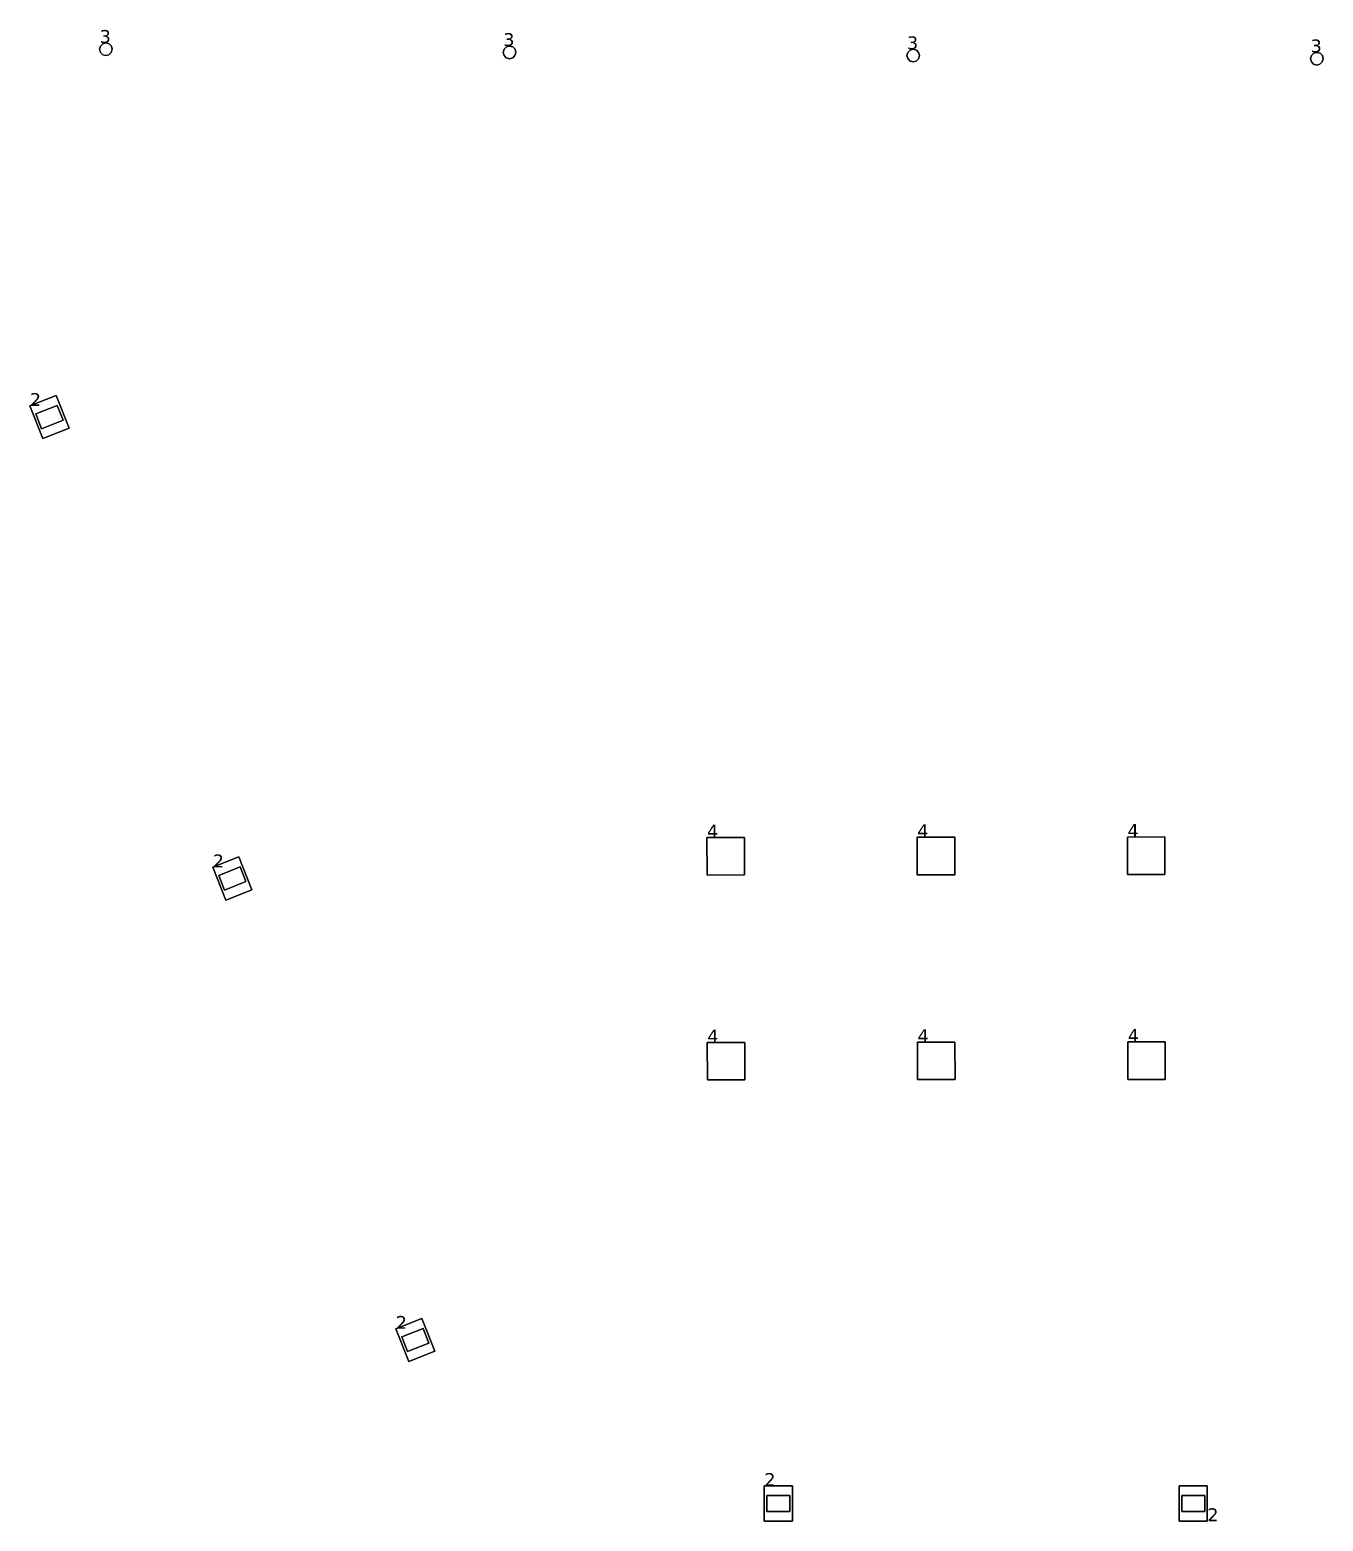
# Model space of a CAD drawing. Header units: inches. Extents: x -3 to 1235, y -1 to 963.
# Drawn here: x 137.9 to 156.03, y 185.35 to 206.26 of the extents above; entities that cross this region are included whole.
import ezdxf

# ---------------------------------------------------------------- set-up
doc = ezdxf.new("R2010")
doc.units = ezdxf.units.IN
doc.header["$MEASUREMENT"] = 0
doc.layers.add('DLX_TERR_LUM', color=7, linetype='Continuous', true_color=0x000000)
doc.layers.add('DLX_TERR_LUMKEY_IDX', color=7, linetype='Continuous', true_color=0x7f7f7f)
doc.styles.add('TableTextStyle', font='')
doc.styles.get('TableTextStyle').set_extended_font_data('VERDANA.TTF')

msp = doc.modelspace()

# ---------------------------------------------------------------- linework, layer by layer
at = {"layer": 'DLX_TERR_LUM'}
for points in [[(138.881, 205.983, 0), (138.894, 206.027, 0)], [(138.894, 206.027, 0), (138.881, 205.983, 0)], [(138.894, 206.027, 0), (138.881, 205.983, 0)], [(138.881, 205.983, 0), (138.894, 206.027, 0)], [(138.893, 205.939, 0), (138.881, 205.983, 0)], [(138.881, 205.983, 0), (138.881, 205.983, 0)], [(138.881, 205.983, 0), (138.893, 205.939, 0)], [(138.881, 205.983, 0), (138.881, 205.983, 0)], [(138.881, 205.983, 0), (138.893, 205.939, 0)], [(138.893, 205.939, 0), (138.881, 205.983, 0)], [(138.893, 205.939, 0), (138.893, 205.939, 0)], [(138.925, 205.906, 0), (138.893, 205.939, 0)], [(138.893, 205.939, 0), (138.893, 205.939, 0)], [(138.893, 205.939, 0), (138.925, 205.906, 0)], [(138.893, 205.939, 0), (138.925, 205.906, 0)], [(138.925, 205.906, 0), (138.893, 205.939, 0)], [(138.894, 206.027, 0), (138.926, 206.06, 0)], [(138.926, 206.06, 0), (138.894, 206.027, 0)], [(138.926, 206.06, 0), (138.894, 206.027, 0)], [(138.894, 206.027, 0), (138.926, 206.06, 0)], [(138.894, 206.027, 0), (138.894, 206.027, 0)], [(138.894, 206.027, 0), (138.894, 206.027, 0)], [(138.969, 205.894, 0), (138.925, 205.906, 0)], [(138.925, 205.906, 0), (138.925, 205.906, 0)], [(138.925, 205.906, 0), (138.969, 205.894, 0)], [(138.925, 205.906, 0), (138.925, 205.906, 0)], [(138.925, 205.906, 0), (138.969, 205.894, 0)], [(138.969, 205.894, 0), (138.925, 205.906, 0)], [(138.926, 206.06, 0), (138.97, 206.071, 0)], [(138.97, 206.071, 0), (138.926, 206.06, 0)], [(138.97, 206.071, 0), (138.926, 206.06, 0)], [(138.926, 206.06, 0), (138.97, 206.071, 0)], [(138.926, 206.06, 0), (138.926, 206.06, 0)], [(138.926, 206.06, 0), (138.926, 206.06, 0)], [(139.013, 205.906, 0), (138.969, 205.894, 0)], [(138.969, 205.894, 0), (139.013, 205.906, 0)], [(138.969, 205.894, 0), (139.013, 205.906, 0)], [(139.013, 205.906, 0), (138.969, 205.894, 0)], [(138.969, 205.894, 0), (138.969, 205.894, 0)], [(138.969, 205.894, 0), (138.969, 205.894, 0)], [(138.97, 206.071, 0), (138.97, 206.071, 0)], [(138.97, 206.071, 0), (139.015, 206.059, 0)], [(139.015, 206.059, 0), (138.97, 206.071, 0)], [(138.97, 206.071, 0), (138.97, 206.071, 0)], [(139.015, 206.059, 0), (138.97, 206.071, 0)], [(138.97, 206.071, 0), (139.015, 206.059, 0)], [(139.046, 205.938, 0), (139.013, 205.906, 0)], [(139.013, 205.906, 0), (139.046, 205.938, 0)], [(139.013, 205.906, 0), (139.046, 205.938, 0)], [(139.046, 205.938, 0), (139.013, 205.906, 0)], [(139.013, 205.906, 0), (139.013, 205.906, 0)], [(139.013, 205.906, 0), (139.013, 205.906, 0)], [(139.015, 206.059, 0), (139.015, 206.059, 0)], [(139.015, 206.059, 0), (139.047, 206.026, 0)], [(139.047, 206.026, 0), (139.015, 206.059, 0)], [(139.015, 206.059, 0), (139.015, 206.059, 0)], [(139.047, 206.026, 0), (139.015, 206.059, 0)], [(139.015, 206.059, 0), (139.047, 206.026, 0)], [(139.058, 205.982, 0), (139.046, 205.938, 0)], [(139.046, 205.938, 0), (139.058, 205.982, 0)], [(139.046, 205.938, 0), (139.058, 205.982, 0)], [(139.058, 205.982, 0), (139.046, 205.938, 0)], [(139.046, 205.938, 0), (139.046, 205.938, 0)], [(139.046, 205.938, 0), (139.046, 205.938, 0)], [(139.047, 206.026, 0), (139.047, 206.026, 0)], [(139.047, 206.026, 0), (139.058, 205.982, 0)], [(139.058, 205.982, 0), (139.047, 206.026, 0)], [(139.047, 206.026, 0), (139.047, 206.026, 0)], [(139.058, 205.982, 0), (139.047, 206.026, 0)], [(139.047, 206.026, 0), (139.058, 205.982, 0)], [(139.058, 205.982, 0), (139.058, 205.982, 0)], [(139.058, 205.982, 0), (139.058, 205.982, 0)], [(144.538, 205.939, 0), (144.55, 205.983, 0)], [(144.55, 205.983, 0), (144.538, 205.939, 0)], [(144.55, 205.983, 0), (144.538, 205.939, 0)], [(144.538, 205.939, 0), (144.55, 205.983, 0)], [(144.549, 205.895, 0), (144.538, 205.939, 0)], [(144.538, 205.939, 0), (144.538, 205.939, 0)], [(144.538, 205.939, 0), (144.549, 205.895, 0)], [(144.538, 205.939, 0), (144.538, 205.939, 0)], [(144.538, 205.939, 0), (144.549, 205.895, 0)], [(144.549, 205.895, 0), (144.538, 205.939, 0)], [(144.549, 205.895, 0), (144.549, 205.895, 0)], [(144.581, 205.862, 0), (144.549, 205.895, 0)], [(144.549, 205.895, 0), (144.549, 205.895, 0)], [(144.549, 205.895, 0), (144.581, 205.862, 0)], [(144.549, 205.895, 0), (144.581, 205.862, 0)], [(144.581, 205.862, 0), (144.549, 205.895, 0)], [(144.55, 205.983, 0), (144.583, 206.015, 0)], [(144.583, 206.015, 0), (144.55, 205.983, 0)], [(144.583, 206.015, 0), (144.55, 205.983, 0)], [(144.55, 205.983, 0), (144.583, 206.015, 0)], [(144.55, 205.983, 0), (144.55, 205.983, 0)], [(144.55, 205.983, 0), (144.55, 205.983, 0)], [(144.583, 206.015, 0), (144.627, 206.027, 0)], [(144.627, 206.027, 0), (144.583, 206.015, 0)], [(144.627, 206.027, 0), (144.583, 206.015, 0)], [(144.583, 206.015, 0), (144.627, 206.027, 0)], [(144.583, 206.015, 0), (144.583, 206.015, 0)], [(144.583, 206.015, 0), (144.583, 206.015, 0)], [(144.627, 206.027, 0), (144.627, 206.027, 0)], [(144.627, 206.027, 0), (144.671, 206.015, 0)], [(144.671, 206.015, 0), (144.627, 206.027, 0)], [(144.627, 206.027, 0), (144.627, 206.027, 0)], [(144.671, 206.015, 0), (144.627, 206.027, 0)], [(144.627, 206.027, 0), (144.671, 206.015, 0)], [(144.702, 205.894, 0), (144.67, 205.862, 0)], [(144.67, 205.862, 0), (144.702, 205.894, 0)], [(144.67, 205.862, 0), (144.702, 205.894, 0)], [(144.702, 205.894, 0), (144.67, 205.862, 0)], [(144.671, 206.015, 0), (144.671, 206.015, 0)], [(144.671, 206.015, 0), (144.703, 205.982, 0)], [(144.703, 205.982, 0), (144.671, 206.015, 0)], [(144.671, 206.015, 0), (144.671, 206.015, 0)], [(144.703, 205.982, 0), (144.671, 206.015, 0)], [(144.671, 206.015, 0), (144.703, 205.982, 0)], [(144.715, 205.938, 0), (144.702, 205.894, 0)], [(144.702, 205.894, 0), (144.715, 205.938, 0)], [(144.702, 205.894, 0), (144.715, 205.938, 0)], [(144.715, 205.938, 0), (144.702, 205.894, 0)], [(144.702, 205.894, 0), (144.702, 205.894, 0)], [(144.702, 205.894, 0), (144.702, 205.894, 0)], [(144.703, 205.982, 0), (144.703, 205.982, 0)], [(144.703, 205.982, 0), (144.715, 205.938, 0)], [(144.715, 205.938, 0), (144.703, 205.982, 0)], [(144.703, 205.982, 0), (144.703, 205.982, 0)], [(144.715, 205.938, 0), (144.703, 205.982, 0)], [(144.703, 205.982, 0), (144.715, 205.938, 0)], [(144.715, 205.938, 0), (144.715, 205.938, 0)], [(144.715, 205.938, 0), (144.715, 205.938, 0)], [(150.194, 205.895, 0), (150.206, 205.939, 0)], [(150.206, 205.939, 0), (150.194, 205.895, 0)], [(150.206, 205.939, 0), (150.194, 205.895, 0)], [(150.194, 205.895, 0), (150.206, 205.939, 0)], [(150.206, 205.851, 0), (150.194, 205.895, 0)], [(150.194, 205.895, 0), (150.194, 205.895, 0)], [(150.194, 205.895, 0), (150.206, 205.851, 0)], [(150.194, 205.895, 0), (150.194, 205.895, 0)], [(150.194, 205.895, 0), (150.206, 205.851, 0)], [(150.206, 205.851, 0), (150.194, 205.895, 0)], [(150.206, 205.939, 0), (150.239, 205.971, 0)], [(150.239, 205.971, 0), (150.206, 205.939, 0)], [(150.239, 205.971, 0), (150.206, 205.939, 0)], [(150.206, 205.939, 0), (150.239, 205.971, 0)], [(150.206, 205.939, 0), (150.206, 205.939, 0)], [(150.206, 205.939, 0), (150.206, 205.939, 0)], [(150.239, 205.971, 0), (150.283, 205.983, 0)], [(150.283, 205.983, 0), (150.239, 205.971, 0)], [(150.283, 205.983, 0), (150.239, 205.971, 0)], [(150.239, 205.971, 0), (150.283, 205.983, 0)], [(150.239, 205.971, 0), (150.239, 205.971, 0)], [(150.239, 205.971, 0), (150.239, 205.971, 0)], [(150.283, 205.983, 0), (150.283, 205.983, 0)], [(150.283, 205.983, 0), (150.327, 205.971, 0)], [(150.327, 205.971, 0), (150.283, 205.983, 0)], [(150.283, 205.983, 0), (150.283, 205.983, 0)], [(150.327, 205.971, 0), (150.283, 205.983, 0)], [(150.283, 205.983, 0), (150.327, 205.971, 0)], [(150.327, 205.971, 0), (150.327, 205.971, 0)], [(150.327, 205.971, 0), (150.359, 205.938, 0)], [(150.359, 205.938, 0), (150.327, 205.971, 0)], [(150.327, 205.971, 0), (150.327, 205.971, 0)], [(150.359, 205.938, 0), (150.327, 205.971, 0)], [(150.327, 205.971, 0), (150.359, 205.938, 0)], [(150.359, 205.938, 0), (150.359, 205.938, 0)], [(150.359, 205.938, 0), (150.371, 205.894, 0)], [(150.371, 205.894, 0), (150.359, 205.938, 0)], [(150.359, 205.938, 0), (150.359, 205.938, 0)], [(150.371, 205.894, 0), (150.359, 205.938, 0)], [(150.359, 205.938, 0), (150.371, 205.894, 0)], [(150.371, 205.894, 0), (150.359, 205.85, 0)], [(150.359, 205.85, 0), (150.371, 205.894, 0)], [(150.359, 205.85, 0), (150.371, 205.894, 0)], [(150.371, 205.894, 0), (150.359, 205.85, 0)], [(150.371, 205.894, 0), (150.371, 205.894, 0)], [(150.371, 205.894, 0), (150.371, 205.894, 0)], [(155.85, 205.851, 0), (155.863, 205.895, 0)], [(155.863, 205.895, 0), (155.85, 205.851, 0)], [(155.863, 205.895, 0), (155.85, 205.851, 0)], [(155.85, 205.851, 0), (155.863, 205.895, 0)], [(155.863, 205.895, 0), (155.895, 205.927, 0)], [(155.895, 205.927, 0), (155.863, 205.895, 0)], [(155.895, 205.927, 0), (155.863, 205.895, 0)], [(155.863, 205.895, 0), (155.895, 205.927, 0)], [(155.863, 205.895, 0), (155.863, 205.895, 0)], [(155.863, 205.895, 0), (155.863, 205.895, 0)], [(155.895, 205.927, 0), (155.94, 205.939, 0)], [(155.94, 205.939, 0), (155.895, 205.927, 0)], [(155.94, 205.939, 0), (155.895, 205.927, 0)], [(155.895, 205.927, 0), (155.94, 205.939, 0)], [(155.895, 205.927, 0), (155.895, 205.927, 0)], [(155.895, 205.927, 0), (155.895, 205.927, 0)], [(155.94, 205.939, 0), (155.94, 205.939, 0)], [(155.94, 205.939, 0), (155.984, 205.926, 0)], [(155.984, 205.926, 0), (155.94, 205.939, 0)], [(155.94, 205.939, 0), (155.94, 205.939, 0)], [(155.984, 205.926, 0), (155.94, 205.939, 0)], [(155.94, 205.939, 0), (155.984, 205.926, 0)], [(155.984, 205.926, 0), (155.984, 205.926, 0)], [(155.984, 205.926, 0), (156.016, 205.894, 0)], [(156.016, 205.894, 0), (155.984, 205.926, 0)], [(155.984, 205.926, 0), (155.984, 205.926, 0)], [(156.016, 205.894, 0), (155.984, 205.926, 0)], [(155.984, 205.926, 0), (156.016, 205.894, 0)], [(156.016, 205.894, 0), (156.016, 205.894, 0)], [(156.016, 205.894, 0), (156.027, 205.849, 0)], [(156.027, 205.849, 0), (156.016, 205.894, 0)], [(156.016, 205.894, 0), (156.016, 205.894, 0)], [(156.027, 205.849, 0), (156.016, 205.894, 0)], [(156.016, 205.894, 0), (156.027, 205.849, 0)], [(144.625, 205.85, 0), (144.581, 205.862, 0)], [(144.581, 205.862, 0), (144.581, 205.862, 0)], [(144.581, 205.862, 0), (144.625, 205.85, 0)], [(144.581, 205.862, 0), (144.581, 205.862, 0)], [(144.581, 205.862, 0), (144.625, 205.85, 0)], [(144.625, 205.85, 0), (144.581, 205.862, 0)], [(144.67, 205.862, 0), (144.625, 205.85, 0)], [(144.625, 205.85, 0), (144.67, 205.862, 0)], [(144.625, 205.85, 0), (144.67, 205.862, 0)], [(144.67, 205.862, 0), (144.625, 205.85, 0)], [(144.625, 205.85, 0), (144.625, 205.85, 0)], [(144.625, 205.85, 0), (144.625, 205.85, 0)], [(144.67, 205.862, 0), (144.67, 205.862, 0)], [(144.67, 205.862, 0), (144.67, 205.862, 0)], [(150.206, 205.851, 0), (150.206, 205.851, 0)], [(150.238, 205.818, 0), (150.206, 205.851, 0)], [(150.206, 205.851, 0), (150.206, 205.851, 0)], [(150.206, 205.851, 0), (150.238, 205.818, 0)], [(150.206, 205.851, 0), (150.238, 205.818, 0)], [(150.238, 205.818, 0), (150.206, 205.851, 0)], [(150.282, 205.806, 0), (150.238, 205.818, 0)], [(150.238, 205.818, 0), (150.238, 205.818, 0)], [(150.238, 205.818, 0), (150.282, 205.806, 0)], [(150.238, 205.818, 0), (150.238, 205.818, 0)], [(150.238, 205.818, 0), (150.282, 205.806, 0)], [(150.282, 205.806, 0), (150.238, 205.818, 0)], [(150.326, 205.817, 0), (150.282, 205.806, 0)], [(150.282, 205.806, 0), (150.326, 205.817, 0)], [(150.282, 205.806, 0), (150.326, 205.817, 0)], [(150.326, 205.817, 0), (150.282, 205.806, 0)], [(150.282, 205.806, 0), (150.282, 205.806, 0)], [(150.282, 205.806, 0), (150.282, 205.806, 0)], [(150.359, 205.85, 0), (150.326, 205.817, 0)], [(150.326, 205.817, 0), (150.359, 205.85, 0)], [(150.326, 205.817, 0), (150.359, 205.85, 0)], [(150.359, 205.85, 0), (150.326, 205.817, 0)], [(150.326, 205.817, 0), (150.326, 205.817, 0)], [(150.326, 205.817, 0), (150.326, 205.817, 0)], [(150.359, 205.85, 0), (150.359, 205.85, 0)], [(150.359, 205.85, 0), (150.359, 205.85, 0)], [(155.862, 205.807, 0), (155.85, 205.851, 0)], [(155.85, 205.851, 0), (155.85, 205.851, 0)], [(155.85, 205.851, 0), (155.862, 205.807, 0)], [(155.85, 205.851, 0), (155.85, 205.851, 0)], [(155.85, 205.851, 0), (155.862, 205.807, 0)], [(155.862, 205.807, 0), (155.85, 205.851, 0)], [(155.862, 205.807, 0), (155.862, 205.807, 0)], [(155.894, 205.774, 0), (155.862, 205.807, 0)], [(155.862, 205.807, 0), (155.862, 205.807, 0)], [(155.862, 205.807, 0), (155.894, 205.774, 0)], [(155.862, 205.807, 0), (155.894, 205.774, 0)], [(155.894, 205.774, 0), (155.862, 205.807, 0)], [(155.938, 205.762, 0), (155.894, 205.774, 0)], [(155.894, 205.774, 0), (155.894, 205.774, 0)], [(155.894, 205.774, 0), (155.938, 205.762, 0)], [(155.894, 205.774, 0), (155.894, 205.774, 0)], [(155.894, 205.774, 0), (155.938, 205.762, 0)], [(155.938, 205.762, 0), (155.894, 205.774, 0)], [(155.982, 205.773, 0), (155.938, 205.762, 0)], [(155.938, 205.762, 0), (155.982, 205.773, 0)], [(155.938, 205.762, 0), (155.982, 205.773, 0)], [(155.982, 205.773, 0), (155.938, 205.762, 0)], [(155.938, 205.762, 0), (155.938, 205.762, 0)], [(155.938, 205.762, 0), (155.938, 205.762, 0)], [(156.015, 205.805, 0), (155.982, 205.773, 0)], [(155.982, 205.773, 0), (156.015, 205.805, 0)], [(155.982, 205.773, 0), (156.015, 205.805, 0)], [(156.015, 205.805, 0), (155.982, 205.773, 0)], [(155.982, 205.773, 0), (155.982, 205.773, 0)], [(155.982, 205.773, 0), (155.982, 205.773, 0)], [(156.027, 205.849, 0), (156.015, 205.805, 0)], [(156.015, 205.805, 0), (156.027, 205.849, 0)], [(156.015, 205.805, 0), (156.027, 205.849, 0)], [(156.027, 205.849, 0), (156.015, 205.805, 0)], [(156.015, 205.805, 0), (156.015, 205.805, 0)], [(156.015, 205.805, 0), (156.015, 205.805, 0)], [(156.027, 205.849, 0), (156.027, 205.849, 0)], [(156.027, 205.849, 0), (156.027, 205.849, 0)], [(137.904, 200.984, 0), (138.271, 201.13, 0)], [(138.271, 201.13, 0), (137.904, 200.984, 0)], [(138.271, 201.13, 0), (137.904, 200.984, 0)], [(137.904, 200.984, 0), (138.271, 201.13, 0)], [(138.271, 201.13, 0), (138.271, 201.13, 0)], [(138.271, 201.13, 0), (138.453, 200.671, 0)], [(138.453, 200.671, 0), (138.271, 201.13, 0)], [(138.271, 201.13, 0), (138.271, 201.13, 0)], [(138.453, 200.671, 0), (138.271, 201.13, 0)], [(138.271, 201.13, 0), (138.453, 200.671, 0)], [(138.086, 200.525, 0), (137.904, 200.984, 0)], [(137.904, 200.984, 0), (137.904, 200.984, 0)], [(137.904, 200.984, 0), (138.086, 200.525, 0)], [(137.904, 200.984, 0), (137.904, 200.984, 0)], [(137.904, 200.984, 0), (138.086, 200.525, 0)], [(138.086, 200.525, 0), (137.904, 200.984, 0)], [(138.288, 200.99, 0), (137.988, 200.871, 0)], [(137.988, 200.871, 0), (138.288, 200.99, 0)], [(137.988, 200.871, 0), (138.069, 200.665, 0)], [(138.069, 200.665, 0), (137.988, 200.871, 0)], [(138.37, 200.784, 0), (138.288, 200.99, 0)], [(138.288, 200.99, 0), (138.37, 200.784, 0)], [(138.069, 200.665, 0), (138.37, 200.784, 0)], [(138.37, 200.784, 0), (138.069, 200.665, 0)], [(138.453, 200.671, 0), (138.086, 200.525, 0)], [(138.086, 200.525, 0), (138.453, 200.671, 0)], [(138.086, 200.525, 0), (138.453, 200.671, 0)], [(138.453, 200.671, 0), (138.086, 200.525, 0)], [(138.453, 200.671, 0), (138.453, 200.671, 0)], [(138.453, 200.671, 0), (138.453, 200.671, 0)], [(138.086, 200.525, 0), (138.086, 200.525, 0)], [(138.086, 200.525, 0), (138.086, 200.525, 0)], [(147.393, 194.934, 0), (147.918, 194.935, 0)], [(147.918, 194.935, 0), (147.393, 194.934, 0)], [(147.918, 194.935, 0), (147.393, 194.934, 0)], [(147.393, 194.934, 0), (147.918, 194.935, 0)], [(147.394, 194.409, 0), (147.393, 194.934, 0)], [(147.393, 194.934, 0), (147.393, 194.934, 0)], [(147.393, 194.934, 0), (147.394, 194.409, 0)], [(147.393, 194.934, 0), (147.393, 194.934, 0)], [(147.393, 194.934, 0), (147.394, 194.409, 0)], [(147.394, 194.409, 0), (147.393, 194.934, 0)], [(147.918, 194.935, 0), (147.918, 194.935, 0)], [(147.918, 194.935, 0), (147.919, 194.41, 0)], [(147.919, 194.41, 0), (147.918, 194.935, 0)], [(147.918, 194.935, 0), (147.918, 194.935, 0)], [(147.919, 194.41, 0), (147.918, 194.935, 0)], [(147.918, 194.935, 0), (147.919, 194.41, 0)], [(150.339, 194.938, 0), (150.864, 194.939, 0)], [(150.864, 194.939, 0), (150.339, 194.938, 0)], [(150.864, 194.939, 0), (150.339, 194.938, 0)], [(150.339, 194.938, 0), (150.864, 194.939, 0)], [(150.34, 194.413, 0), (150.339, 194.938, 0)], [(150.339, 194.938, 0), (150.339, 194.938, 0)], [(150.339, 194.938, 0), (150.34, 194.413, 0)], [(150.339, 194.938, 0), (150.339, 194.938, 0)], [(150.339, 194.938, 0), (150.34, 194.413, 0)], [(150.34, 194.413, 0), (150.339, 194.938, 0)], [(150.864, 194.939, 0), (150.864, 194.939, 0)], [(150.864, 194.939, 0), (150.865, 194.414, 0)], [(150.865, 194.414, 0), (150.864, 194.939, 0)], [(150.864, 194.939, 0), (150.864, 194.939, 0)], [(150.865, 194.414, 0), (150.864, 194.939, 0)], [(150.864, 194.939, 0), (150.865, 194.414, 0)], [(153.285, 194.942, 0), (153.81, 194.943, 0)], [(153.81, 194.943, 0), (153.285, 194.942, 0)], [(153.81, 194.943, 0), (153.285, 194.942, 0)], [(153.285, 194.942, 0), (153.81, 194.943, 0)], [(153.285, 194.417, 0), (153.285, 194.942, 0)], [(153.285, 194.942, 0), (153.285, 194.942, 0)], [(153.285, 194.942, 0), (153.285, 194.417, 0)], [(153.285, 194.942, 0), (153.285, 194.942, 0)], [(153.285, 194.942, 0), (153.285, 194.417, 0)], [(153.285, 194.417, 0), (153.285, 194.942, 0)], [(153.81, 194.943, 0), (153.81, 194.943, 0)], [(153.81, 194.943, 0), (153.81, 194.418, 0)], [(153.81, 194.418, 0), (153.81, 194.943, 0)], [(153.81, 194.943, 0), (153.81, 194.943, 0)], [(153.81, 194.418, 0), (153.81, 194.943, 0)], [(153.81, 194.943, 0), (153.81, 194.418, 0)], [(140.468, 194.517, 0), (140.835, 194.662, 0)], [(140.835, 194.662, 0), (140.468, 194.517, 0)], [(140.835, 194.662, 0), (140.468, 194.517, 0)], [(140.468, 194.517, 0), (140.835, 194.662, 0)], [(140.835, 194.662, 0), (140.835, 194.662, 0)], [(140.835, 194.662, 0), (141.017, 194.203, 0)], [(141.017, 194.203, 0), (140.835, 194.662, 0)], [(140.835, 194.662, 0), (140.835, 194.662, 0)], [(141.017, 194.203, 0), (140.835, 194.662, 0)], [(140.835, 194.662, 0), (141.017, 194.203, 0)], [(140.65, 194.058, 0), (140.468, 194.517, 0)], [(140.468, 194.517, 0), (140.468, 194.517, 0)], [(140.468, 194.517, 0), (140.65, 194.058, 0)], [(140.468, 194.517, 0), (140.468, 194.517, 0)], [(140.468, 194.517, 0), (140.65, 194.058, 0)], [(140.65, 194.058, 0), (140.468, 194.517, 0)], [(140.852, 194.522, 0), (140.552, 194.403, 0)], [(140.552, 194.403, 0), (140.852, 194.522, 0)], [(140.552, 194.403, 0), (140.633, 194.198, 0)], [(140.633, 194.198, 0), (140.552, 194.403, 0)], [(140.933, 194.317, 0), (140.852, 194.522, 0)], [(140.852, 194.522, 0), (140.933, 194.317, 0)], [(147.919, 194.41, 0), (147.394, 194.409, 0)], [(147.394, 194.409, 0), (147.919, 194.41, 0)], [(147.394, 194.409, 0), (147.919, 194.41, 0)], [(147.919, 194.41, 0), (147.394, 194.409, 0)], [(147.394, 194.409, 0), (147.394, 194.409, 0)], [(147.394, 194.409, 0), (147.394, 194.409, 0)], [(147.919, 194.41, 0), (147.919, 194.41, 0)], [(147.919, 194.41, 0), (147.919, 194.41, 0)], [(150.865, 194.414, 0), (150.34, 194.413, 0)], [(150.34, 194.413, 0), (150.865, 194.414, 0)], [(150.34, 194.413, 0), (150.865, 194.414, 0)], [(150.865, 194.414, 0), (150.34, 194.413, 0)], [(150.34, 194.413, 0), (150.34, 194.413, 0)], [(150.34, 194.413, 0), (150.34, 194.413, 0)], [(150.865, 194.414, 0), (150.865, 194.414, 0)], [(150.865, 194.414, 0), (150.865, 194.414, 0)], [(153.81, 194.418, 0), (153.285, 194.417, 0)], [(153.285, 194.417, 0), (153.81, 194.418, 0)], [(153.285, 194.417, 0), (153.81, 194.418, 0)], [(153.81, 194.418, 0), (153.285, 194.417, 0)], [(153.285, 194.417, 0), (153.285, 194.417, 0)], [(153.285, 194.417, 0), (153.285, 194.417, 0)], [(153.81, 194.418, 0), (153.81, 194.418, 0)], [(153.81, 194.418, 0), (153.81, 194.418, 0)], [(140.633, 194.198, 0), (140.933, 194.317, 0)], [(140.933, 194.317, 0), (140.633, 194.198, 0)], [(141.017, 194.203, 0), (140.65, 194.058, 0)], [(140.65, 194.058, 0), (141.017, 194.203, 0)], [(140.65, 194.058, 0), (141.017, 194.203, 0)], [(141.017, 194.203, 0), (140.65, 194.058, 0)], [(141.017, 194.203, 0), (141.017, 194.203, 0)], [(141.017, 194.203, 0), (141.017, 194.203, 0)], [(140.65, 194.058, 0), (140.65, 194.058, 0)], [(140.65, 194.058, 0), (140.65, 194.058, 0)], [(147.398, 191.537, 0), (147.397, 192.062, 0)], [(147.397, 192.062, 0), (147.397, 192.062, 0)], [(147.397, 192.062, 0), (147.398, 191.537, 0)], [(147.397, 192.062, 0), (147.922, 192.062, 0)], [(147.922, 192.062, 0), (147.397, 192.062, 0)], [(147.397, 192.062, 0), (147.397, 192.062, 0)], [(147.922, 192.062, 0), (147.397, 192.062, 0)], [(147.397, 192.062, 0), (147.398, 191.537, 0)], [(147.398, 191.537, 0), (147.397, 192.062, 0)], [(147.397, 192.062, 0), (147.922, 192.062, 0)], [(147.922, 192.062, 0), (147.922, 192.062, 0)], [(147.922, 192.062, 0), (147.923, 191.537, 0)], [(147.923, 191.537, 0), (147.922, 192.062, 0)], [(147.922, 192.062, 0), (147.922, 192.062, 0)], [(147.923, 191.537, 0), (147.922, 192.062, 0)], [(147.922, 192.062, 0), (147.923, 191.537, 0)], [(150.344, 191.541, 0), (150.343, 192.066, 0)], [(150.343, 192.066, 0), (150.343, 192.066, 0)], [(150.343, 192.066, 0), (150.344, 191.541, 0)], [(150.343, 192.066, 0), (150.868, 192.066, 0)], [(150.868, 192.066, 0), (150.343, 192.066, 0)], [(150.343, 192.066, 0), (150.343, 192.066, 0)], [(150.868, 192.066, 0), (150.343, 192.066, 0)], [(150.343, 192.066, 0), (150.344, 191.541, 0)], [(150.344, 191.541, 0), (150.343, 192.066, 0)], [(150.343, 192.066, 0), (150.868, 192.066, 0)], [(150.868, 192.066, 0), (150.868, 192.066, 0)], [(150.868, 192.066, 0), (150.869, 191.541, 0)], [(150.869, 191.541, 0), (150.868, 192.066, 0)], [(150.868, 192.066, 0), (150.868, 192.066, 0)], [(150.869, 191.541, 0), (150.868, 192.066, 0)], [(150.868, 192.066, 0), (150.869, 191.541, 0)], [(153.289, 191.545, 0), (153.289, 192.07, 0)], [(153.289, 192.07, 0), (153.289, 192.07, 0)], [(153.289, 192.07, 0), (153.289, 191.545, 0)], [(153.289, 192.07, 0), (153.814, 192.07, 0)], [(153.814, 192.07, 0), (153.289, 192.07, 0)], [(153.289, 192.07, 0), (153.289, 192.07, 0)], [(153.814, 192.07, 0), (153.289, 192.07, 0)], [(153.289, 192.07, 0), (153.289, 191.545, 0)], [(153.289, 191.545, 0), (153.289, 192.07, 0)], [(153.289, 192.07, 0), (153.814, 192.07, 0)], [(153.814, 192.07, 0), (153.814, 192.07, 0)], [(153.814, 192.07, 0), (153.814, 191.545, 0)], [(153.814, 191.545, 0), (153.814, 192.07, 0)], [(153.814, 192.07, 0), (153.814, 192.07, 0)], [(153.814, 191.545, 0), (153.814, 192.07, 0)], [(153.814, 192.07, 0), (153.814, 191.545, 0)], [(147.923, 191.537, 0), (147.398, 191.537, 0)], [(147.398, 191.537, 0), (147.398, 191.537, 0)], [(147.398, 191.537, 0), (147.923, 191.537, 0)], [(147.398, 191.537, 0), (147.398, 191.537, 0)], [(147.398, 191.537, 0), (147.923, 191.537, 0)], [(147.923, 191.537, 0), (147.398, 191.537, 0)], [(147.923, 191.537, 0), (147.923, 191.537, 0)], [(147.923, 191.537, 0), (147.923, 191.537, 0)], [(150.869, 191.541, 0), (150.344, 191.541, 0)], [(150.344, 191.541, 0), (150.344, 191.541, 0)], [(150.344, 191.541, 0), (150.869, 191.541, 0)], [(150.344, 191.541, 0), (150.344, 191.541, 0)], [(150.344, 191.541, 0), (150.869, 191.541, 0)], [(150.869, 191.541, 0), (150.344, 191.541, 0)], [(150.869, 191.541, 0), (150.869, 191.541, 0)], [(150.869, 191.541, 0), (150.869, 191.541, 0)], [(153.814, 191.545, 0), (153.289, 191.545, 0)], [(153.289, 191.545, 0), (153.289, 191.545, 0)], [(153.289, 191.545, 0), (153.814, 191.545, 0)], [(153.289, 191.545, 0), (153.289, 191.545, 0)], [(153.289, 191.545, 0), (153.814, 191.545, 0)], [(153.814, 191.545, 0), (153.289, 191.545, 0)], [(153.814, 191.545, 0), (153.814, 191.545, 0)], [(153.814, 191.545, 0), (153.814, 191.545, 0)], [(143.032, 188.049, 0), (143.399, 188.195, 0)], [(143.399, 188.195, 0), (143.032, 188.049, 0)], [(143.399, 188.195, 0), (143.032, 188.049, 0)], [(143.032, 188.049, 0), (143.399, 188.195, 0)], [(143.399, 188.195, 0), (143.399, 188.195, 0)], [(143.399, 188.195, 0), (143.581, 187.736, 0)], [(143.581, 187.736, 0), (143.399, 188.195, 0)], [(143.399, 188.195, 0), (143.399, 188.195, 0)], [(143.581, 187.736, 0), (143.399, 188.195, 0)], [(143.399, 188.195, 0), (143.581, 187.736, 0)], [(143.214, 187.59, 0), (143.032, 188.049, 0)], [(143.032, 188.049, 0), (143.032, 188.049, 0)], [(143.032, 188.049, 0), (143.214, 187.59, 0)], [(143.032, 188.049, 0), (143.032, 188.049, 0)], [(143.032, 188.049, 0), (143.214, 187.59, 0)], [(143.214, 187.59, 0), (143.032, 188.049, 0)], [(143.416, 188.055, 0), (143.116, 187.936, 0)], [(143.116, 187.936, 0), (143.416, 188.055, 0)], [(143.116, 187.936, 0), (143.197, 187.73, 0)], [(143.197, 187.73, 0), (143.116, 187.936, 0)], [(143.497, 187.849, 0), (143.416, 188.055, 0)], [(143.416, 188.055, 0), (143.497, 187.849, 0)], [(143.197, 187.73, 0), (143.497, 187.849, 0)], [(143.497, 187.849, 0), (143.197, 187.73, 0)], [(143.581, 187.736, 0), (143.214, 187.59, 0)], [(143.214, 187.59, 0), (143.581, 187.736, 0)], [(143.214, 187.59, 0), (143.581, 187.736, 0)], [(143.581, 187.736, 0), (143.214, 187.59, 0)], [(143.581, 187.736, 0), (143.581, 187.736, 0)], [(143.581, 187.736, 0), (143.581, 187.736, 0)], [(143.214, 187.59, 0), (143.214, 187.59, 0)], [(143.214, 187.59, 0), (143.214, 187.59, 0)], [(148.196, 185.353, 0), (148.196, 185.847, 0)], [(148.196, 185.847, 0), (148.196, 185.847, 0)], [(148.196, 185.847, 0), (148.196, 185.353, 0)], [(148.196, 185.847, 0), (148.591, 185.847, 0)], [(148.591, 185.847, 0), (148.196, 185.847, 0)], [(148.196, 185.847, 0), (148.196, 185.847, 0)], [(148.591, 185.847, 0), (148.196, 185.847, 0)], [(148.196, 185.847, 0), (148.196, 185.353, 0)], [(148.196, 185.353, 0), (148.196, 185.847, 0)], [(148.196, 185.847, 0), (148.591, 185.847, 0)], [(148.591, 185.847, 0), (148.591, 185.847, 0)], [(148.591, 185.847, 0), (148.591, 185.353, 0)], [(148.591, 185.353, 0), (148.591, 185.847, 0)], [(148.591, 185.847, 0), (148.591, 185.847, 0)], [(148.591, 185.353, 0), (148.591, 185.847, 0)], [(148.591, 185.847, 0), (148.591, 185.353, 0)], [(154.009, 185.847, 0), (154.404, 185.847, 0)], [(154.404, 185.847, 0), (154.009, 185.847, 0)], [(154.009, 185.847, 0), (154.009, 185.847, 0)], [(154.009, 185.353, 0), (154.009, 185.847, 0)], [(154.009, 185.847, 0), (154.009, 185.847, 0)], [(154.009, 185.847, 0), (154.009, 185.353, 0)], [(154.404, 185.847, 0), (154.009, 185.847, 0)], [(154.009, 185.847, 0), (154.009, 185.353, 0)], [(154.009, 185.847, 0), (154.404, 185.847, 0)], [(154.009, 185.353, 0), (154.009, 185.847, 0)], [(154.404, 185.847, 0), (154.404, 185.847, 0)], [(154.404, 185.847, 0), (154.404, 185.353, 0)], [(154.404, 185.353, 0), (154.404, 185.847, 0)], [(154.404, 185.847, 0), (154.404, 185.847, 0)], [(154.404, 185.353, 0), (154.404, 185.847, 0)], [(154.404, 185.847, 0), (154.404, 185.353, 0)], [(148.555, 185.711, 0), (148.232, 185.711, 0)], [(148.232, 185.711, 0), (148.232, 185.49, 0)], [(148.232, 185.711, 0), (148.555, 185.711, 0)], [(148.232, 185.49, 0), (148.232, 185.711, 0)], [(148.555, 185.49, 0), (148.555, 185.711, 0)], [(148.555, 185.711, 0), (148.555, 185.49, 0)], [(154.368, 185.711, 0), (154.045, 185.711, 0)], [(154.045, 185.711, 0), (154.045, 185.49, 0)], [(154.045, 185.49, 0), (154.045, 185.711, 0)], [(154.045, 185.711, 0), (154.368, 185.711, 0)], [(154.368, 185.49, 0), (154.368, 185.711, 0)], [(154.368, 185.711, 0), (154.368, 185.49, 0)], [(148.232, 185.49, 0), (148.555, 185.49, 0)], [(148.555, 185.49, 0), (148.232, 185.49, 0)], [(154.045, 185.49, 0), (154.368, 185.49, 0)], [(154.368, 185.49, 0), (154.045, 185.49, 0)], [(148.591, 185.353, 0), (148.196, 185.353, 0)], [(148.196, 185.353, 0), (148.196, 185.353, 0)], [(148.196, 185.353, 0), (148.591, 185.353, 0)], [(148.196, 185.353, 0), (148.196, 185.353, 0)], [(148.196, 185.353, 0), (148.591, 185.353, 0)], [(148.591, 185.353, 0), (148.196, 185.353, 0)], [(148.591, 185.353, 0), (148.591, 185.353, 0)], [(148.591, 185.353, 0), (148.591, 185.353, 0)], [(154.404, 185.353, 0), (154.009, 185.353, 0)], [(154.009, 185.353, 0), (154.009, 185.353, 0)], [(154.009, 185.353, 0), (154.404, 185.353, 0)], [(154.009, 185.353, 0), (154.009, 185.353, 0)], [(154.009, 185.353, 0), (154.404, 185.353, 0)], [(154.404, 185.353, 0), (154.009, 185.353, 0)], [(154.404, 185.353, 0), (154.404, 185.353, 0)], [(154.404, 185.353, 0), (154.404, 185.353, 0)]]:
    msp.add_polyline3d(points, dxfattribs=at)

# ---------------------------------------------------------------- texts
at = {"layer": 'DLX_TERR_LUMKEY_IDX', "style": 'TableTextStyle'}
for s, p in [('3', (138.882, 206.072)), ('3', (144.538, 206.028)), ('3', (150.195, 205.983)), ('3', (155.851, 205.939)), ('2', (137.904, 200.984)), ('4', (147.393, 194.934)), ('4', (150.339, 194.938)), ('4', (153.285, 194.942)), ('2', (140.468, 194.517)), ('4', (147.397, 192.062)), ('4', (150.343, 192.066)), ('4', (153.289, 192.07)), ('2', (143.032, 188.049)), ('2', (148.196, 185.847)), ('2', (154.404, 185.353))]:
    msp.add_text(s, height=0.18, dxfattribs=at).set_placement(p)

doc.saveas('drawing.dxf')
